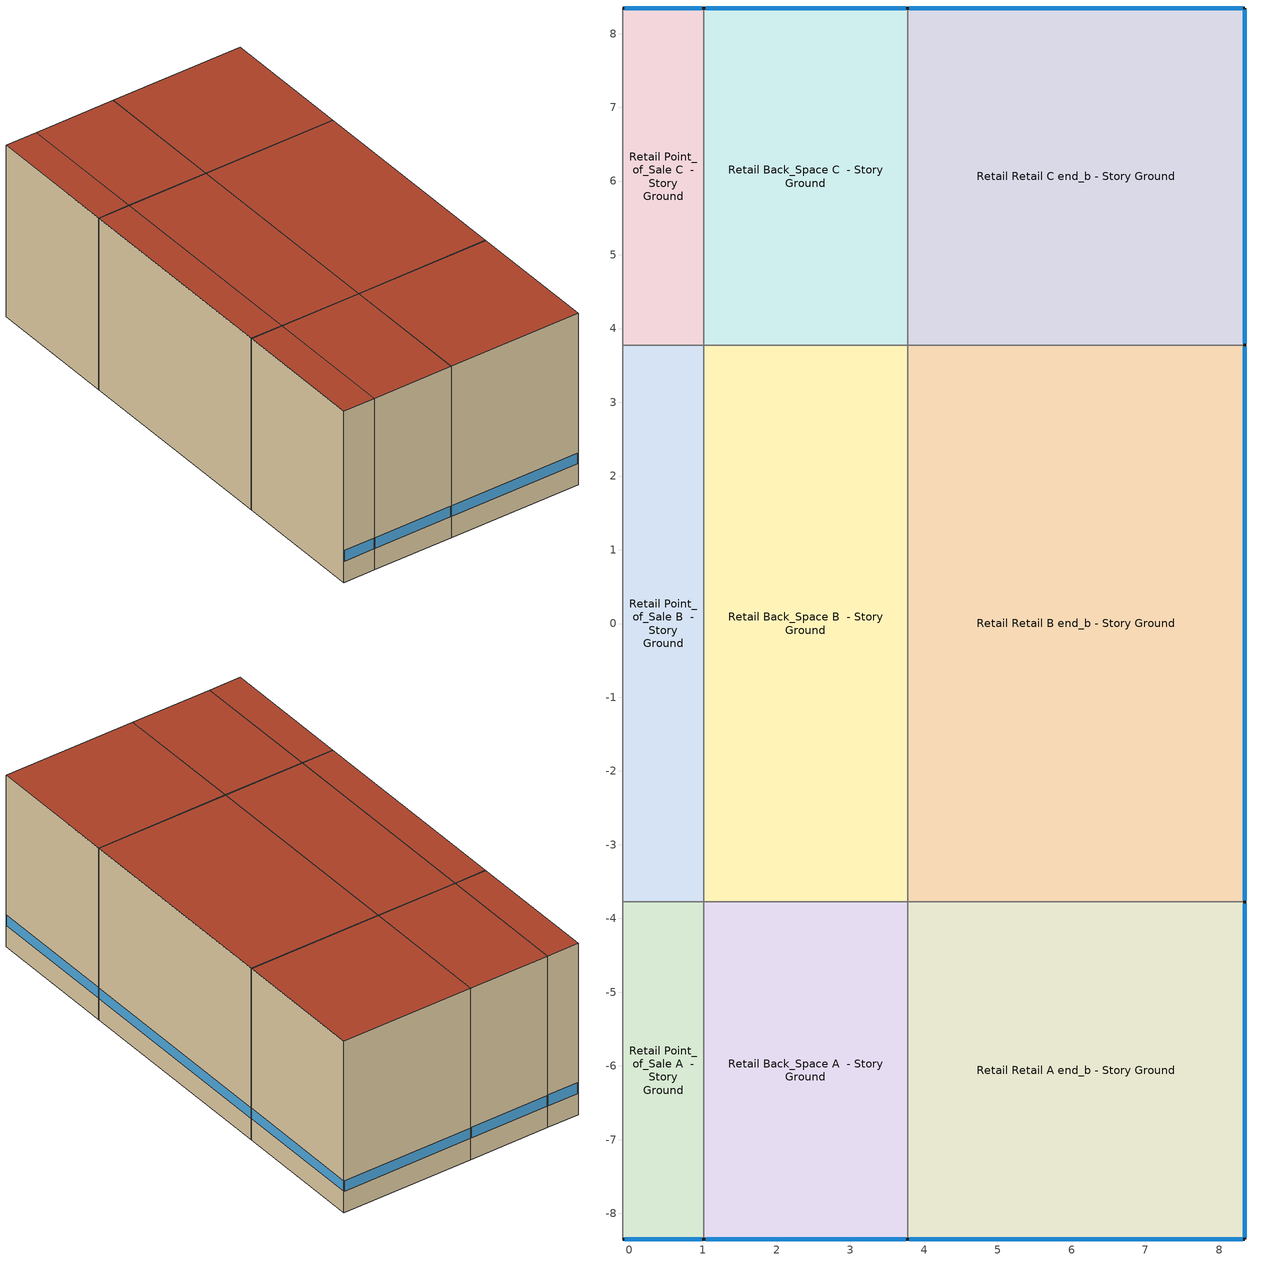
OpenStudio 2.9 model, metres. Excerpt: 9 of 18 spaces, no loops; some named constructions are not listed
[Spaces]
Retail Point_of_Sale A  - Story Ground
 floor ground (Foundation F 126 Perim 11 Area 501): -0.09,-8.35 -0.09,-3.78 1.01,-3.78 1.01,-8.35 z0
 wall outside: -0.09,-8.35 1.01,-8.35 z0:6.1
 wall to Retail Entry A  - Story Ground: -0.09,-3.78 -0.09,-8.35 z0:6.1
 wall to Retail Point_of_Sale B  - Story Ground: 1.01,-3.78 -0.09,-3.78 z0:6.1
 wall to Retail Back_Space A  - Story Ground: 1.01,-8.35 1.01,-3.78 z0:6.1
 window: -0.06,-8.35 0.99,-8.35 z0.76:1.15
 roof outside: 1.01,-8.35 1.01,-3.78 -0.09,-3.78 -0.09,-8.35 z6.1
Retail Point_of_Sale B  - Story Ground
 floor ground (Foundation F 126 Perim 00 Area 828): -0.09,-3.78 -0.09,3.78 1.01,3.78 1.01,-3.78 z0
 wall to Retail Entry B  - Story Ground: -0.09,3.78 -0.09,-3.78 z0:6.1
 wall to Retail Point_of_Sale C  - Story Ground: 1.01,3.78 -0.09,3.78 z0:6.1
 wall to Retail Back_Space B  - Story Ground: 1.01,-3.78 1.01,3.78 z0:6.1
 roof outside: 1.01,-3.78 1.01,3.78 -0.09,3.78 -0.09,-3.78 z6.1
Retail Point_of_Sale C  - Story Ground
 floor ground (Foundation F 126 Perim 11 Area 501): -0.09,3.78 -0.09,8.35 1.01,8.35 1.01,3.78 z0
 wall outside: 1.01,8.35 -0.09,8.35 z0:6.1
 wall to Retail Entry C  - Story Ground: -0.09,8.35 -0.09,3.78 z0:6.1
 wall to Retail Back_Space C  - Story Ground: 1.01,3.78 1.01,8.35 z0:6.1
 window: 0.99,8.35 -0.06,8.35 z0.76:1.15
 roof outside: 1.01,3.78 1.01,8.35 -0.09,8.35 -0.09,3.78 z6.1
Retail Back_Space A  - Story Ground
 floor ground (Foundation F 126 Perim 276 Area 1264): 1.01,-8.35 1.01,-3.78 3.78,-3.78 3.78,-8.35 z0
 wall outside: 1.01,-8.35 3.78,-8.35 z0:6.1
 wall to Retail Back_Space B  - Story Ground: 3.78,-3.78 1.01,-3.78 z0:6.1
 wall to Retail Retail A end_b - Story Ground: 3.78,-8.35 3.78,-3.78 z0:6.1
 window: 1.04,-8.35 3.75,-8.35 z0.76:1.13
 roof outside: 3.78,-8.35 3.78,-3.78 1.01,-3.78 1.01,-8.35 z6.1
Retail Back_Space B  - Story Ground
 floor ground (Foundation F 126 Perim 00 Area 2087): 1.01,-3.78 1.01,3.78 3.78,3.78 3.78,-3.78 z0
 wall to Retail Back_Space C  - Story Ground: 3.78,3.78 1.01,3.78 z0:6.1
 wall to Retail Retail B end_b - Story Ground: 3.78,-3.78 3.78,3.78 z0:6.1
 roof outside: 3.78,-3.78 3.78,3.78 1.01,3.78 1.01,-3.78 z6.1
Retail Back_Space C  - Story Ground
 floor ground (Foundation F 126 Perim 276 Area 1264): 1.01,3.78 1.01,8.35 3.78,8.35 3.78,3.78 z0
 wall outside: 3.78,8.35 1.01,8.35 z0:6.1
 wall to Retail Retail C end_b - Story Ground: 3.78,3.78 3.78,8.35 z0:6.1
 window: 3.75,8.35 1.04,8.35 z0.76:1.13
 roof outside: 3.78,3.78 3.78,8.35 1.01,8.35 1.01,3.78 z6.1
Retail Retail A end_b - Story Ground
 floor ground (Foundation F 126 Perim 914 Area 209): 3.78,-8.35 3.78,-3.78 8.35,-3.78 8.35,-8.35 z0
 wall outside: 3.78,-8.35 8.35,-8.35 8.35,-3.78 z0:6.1
 wall to Retail Retail B end_b - Story Ground: 8.35,-3.78 3.78,-3.78 z0:6.1
 window: 8.35,-8.32 8.35,-3.8 / 3.8,-8.35 8.32,-8.35 z0.76:1.13
 roof outside: 8.35,-8.35 8.35,-3.78 3.78,-3.78 3.78,-8.35 z6.1
Retail Retail B end_b - Story Ground
 floor ground (Foundation F 126 Perim 755 Area 3452): 3.78,-3.78 3.78,3.78 8.35,3.78 8.35,-3.78 z0
 wall outside: 8.35,-3.78 8.35,3.78 z0:6.1
 wall to Retail Retail C end_b - Story Ground: 8.35,3.78 3.78,3.78 z0:6.1
 window: 8.35,-3.75 8.35,3.75 z0.76:1.13
 roof outside: 8.35,-3.78 8.35,3.78 3.78,3.78 3.78,-3.78 z6.1
Retail Retail C end_b - Story Ground
 floor ground (Foundation F 126 Perim 914 Area 209): 3.78,3.78 3.78,8.35 8.35,8.35 8.35,3.78 z0
 wall outside: 8.35,3.78 8.35,8.35 3.78,8.35 z0:6.1
 window: 8.32,8.35 3.8,8.35 / 8.35,3.8 8.35,8.32 z0.76:1.13
 roof outside: 8.35,3.78 8.35,8.35 3.78,8.35 3.78,3.78 z6.1
[Schedule:Ruleset]
Name | Default Day Schedule | Summer Design Day Schedule | Winter Design Day Schedule
Clothing Schedule | Clothing Schedule Default Winter Clothes
Mercantile_Retail BLDG_LIGHT_EndUseData | Mercantile_Retail BLDG_LIGHT_EndUseData Default | Mercantile_Retail BLDG_LIGHT_EndUseData Summer Design Day | Mercantile_Retail BLDG_LIGHT_EndUseData Winter Design Day
Mercantile_Retail BLDG_EQUIP_EndUseData | Mercantile_Retail BLDG_EQUIP_EndUseData Default | Mercantile_Retail BLDG_EQUIP_EndUseData Summer Design Day | Mercantile_Retail BLDG_EQUIP_EndUseData Winter Design Day
Retail Infil Half On | Retail Infil Half On Default | Retail Infil Half On Summer Design Day | Retail Infil Half On Winter Design Day
Mercantile_Retail BLDG_LIGHT_EndUseData BPR Adjusted | Mercantile_Retail BLDG_LIGHT_EndUseData Default 1 | Mercantile_Retail BLDG_LIGHT_EndUseData Summer Design Day 1 | Mercantile_Retail BLDG_LIGHT_EndUseData Winter Design Day 1
Mercantile_Retail BLDG_EQUIP_EndUseData BPR Adjusted | Mercantile_Retail BLDG_EQUIP_EndUseData Default 1 | Mercantile_Retail BLDG_EQUIP_EndUseData Summer Design Day 1 | Mercantile_Retail BLDG_EQUIP_EndUseData Winter Design Day 1
[Schedule:Day]
Clothing Schedule Default Winter Clothes; Mercantile_Retail BLDG_LIGHT_EndUseData Summer Design Day; Mercantile_Retail BLDG_EQUIP_EndUseData Summer Design Day; Retail Infil Half On Winter Design Day; Mercantile_Retail BLDG_LIGHT_EndUseData Summer Design Day 1; Mercantile_Retail BLDG_EQUIP_EndUseData Summer Design Day 1: 24, 0, 1
Clothing Schedule Summer Clothes: 24, 0, 0.5
Air Velocity Schedule Default: 24, 0, 0.2
Work Efficiency Schedule Default; Mercantile_Retail BLDG_LIGHT_EndUseData Winter Design Day; Mercantile_Retail BLDG_EQUIP_EndUseData Winter Design Day; Mercantile_Retail BLDG_LIGHT_EndUseData Winter Design Day 1; Mercantile_Retail BLDG_EQUIP_EndUseData Winter Design Day 1: 24, 0, 0
Retail Bldg Occ Sat Day: Yes, 0, 10, 0.133333, 0, 20, 0.116667, 0, 30, 0.1, 0, 40, 0.0833333, 0, 50, 0.0666667, 1, 0, 0.05, 1, 10, 0.0333333, 1, 20, 0.0166667, 1, 30, 0, 6, 30, 0, 6, 40, 0.0166667, 6, 50, 0.0333333, 7, 0, 0.05, 7, 10, 0.0666667, 7, 20, 0.0833333, 7, 30, 0.1, 7, 40, 0.116667, 7, 50, 0.133333, 8, 0, 0.15, 8, 9, 0.166667, 8, 19, 0.183333, 8, 29, 0.2, 8, 30, 0.2, 8, 39, 0.25, 8, 49, 0.3, 8, 59, 0.35, 9, 9, 0.4, 9, 19, 0.45, 9, 29, 0.5, 9, 30, 0.5, 9, 39, 0.516667, 9, 49, 0.533333, 9, 59, 0.55, 10, 9, 0.566667, 10, 19, 0.583333, 10, 29, 0.6, 10, 30, 0.6, 10, 39, 0.613333, 10, 49, 0.626667, 10, 59, 0.64, 11, 9, 0.653333, 11, 19, 0.666667, 11, 29, 0.68, 11, 39, 0.693333, 11, 49, 0.706667, 11, 59, 0.72, 12, 9, 0.733333, 12, 19, 0.746667, 12, 29, 0.76, 12, 39, 0.773333, 12, 49, 0.786667, 12, 59, 0.8, 13, 0, 0.8, 19, 30, 0.8, 19, 40, 0.766667, 19, 50, 0.733333, 20, 0, 0.7, 20, 10, 0.666667, 20, 20, 0.633333, 20, 30, 0.6, 20, 40, 0.533333, 20, 50, 0.466667, 21, 0, 0.4, 21, 10, 0.333333, 21, 20, 0.266667, 21, 30, 0.2, 23, 30, 0.2, 23, 40, 0.183333, 23, 50, 0.166667, 24, 0, 0.15
Retail Bldg Occ Sun Day: Yes, 7, 30, 0, 7, 40, 0.0166667, 7, 50, 0.0333333, 8, 0, 0.05, 8, 9, 0.0666667, 8, 19, 0.0833333, 8, 29, 0.1, 8, 30, 0.1, 8, 39, 0.116667, 8, 49, 0.133333, 8, 59, 0.15, 9, 9, 0.166667, 9, 19, 0.183333, 9, 29, 0.2, 9, 30, 0.2, 10, 0, 0.2, 10, 9, 0.208333, 10, 19, 0.216667, 10, 29, 0.225, 10, 39, 0.233333, 10, 49, 0.241667, 10, 59, 0.25, 11, 9, 0.258333, 11, 19, 0.266667, 11, 29, 0.275, 11, 39, 0.283333, 11, 49, 0.291667, 11, 59, 0.3, 12, 9, 0.308333, 12, 19, 0.316667, 12, 29, 0.325, 12, 39, 0.333333, 12, 49, 0.341667, 12, 59, 0.35, 13, 9, 0.358333, 13, 19, 0.366667, 13, 29, 0.375, 13, 39, 0.383333, 13, 49, 0.391667, 13, 59, 0.4, 14, 0, 0.4, 19, 30, 0.4, 19, 40, 0.366667, 19, 50, 0.333333, 20, 0, 0.3, 20, 10, 0.266667, 20, 20, 0.233333, 20, 30, 0.2, 20, 40, 0.183333, 20, 50, 0.166667, 21, 0, 0.15, 21, 10, 0.133333, 21, 20, 0.116667, 21, 30, 0.1, 21, 40, 0.0833333, 21, 50, 0.0666667, 22, 0, 0.05, 22, 10, 0.0333333, 22, 20, 0.0166667, 22, 30, 0, 24, 0, 0
Mercantile_Retail BLDG_LIGHT_EndUseData Default: Yes, 0, 10, 0.0990279, 0, 20, 0.0908426, 0, 30, 0.0826573, 0, 40, 0.0811729, 0, 49, 0.0796886, 0, 59, 0.0782042, 1, 9, 0.0767199, 1, 19, 0.0752356, 1, 30, 0.0737512, 1, 40, 0.0724585, 1, 50, 0.0711657, 2, 0, 0.069873, 2, 9, 0.0685802, 2, 19, 0.0672875, 2, 29, 0.0659947, 2, 30, 0.0659947, 2, 39, 0.0656892, 2, 49, 0.0653837, 2, 59, 0.0650782, 3, 9, 0.0647726, 3, 19, 0.0644671, 3, 29, 0.0641616, 3, 30, 0.0641616, 3, 39, 0.0653482, 3, 49, 0.0665348, 3, 59, 0.0677214, 4, 9, 0.068908, 4, 19, 0.0700947, 4, 30, 0.0712813, 4, 40, 0.0754337, 4, 50, 0.0795862, 5, 0, 0.0837386, 5, 10, 0.087891, 5, 20, 0.0920435, 5, 30, 0.0961959, 5, 40, 0.106886, 5, 50, 0.117577, 6, 0, 0.128267, 6, 10, 0.138957, 6, 20, 0.149648, 6, 30, 0.160338, 6, 40, 0.198035, 6, 50, 0.235731, 7, 0, 0.273428, 7, 10, 0.311124, 7, 20, 0.34882, 7, 30, 0.386517, 7, 40, 0.450641, 7, 50, 0.514765, 8, 0, 0.578889, 8, 9, 0.643013, 8, 19, 0.707137, 8, 29, 0.771261, 8, 30, 0.771261, 8, 39, 0.799719, 8, 49, 0.828176, 8, 59, 0.856634, 9, 9, 0.885092, 9, 19, 0.913549, 9, 29, 0.942007, 9, 30, 0.942007, 9, 39, 0.94667, 9, 49, 0.951334, 9, 59, 0.955997, 10, 9, 0.96066, 10, 19, 0.965324, 10, 29, 0.969987, 10, 30, 0.969987, 10, 39, 0.970107, 10, 49, 0.970227, 10, 59, 0.970348, 11, 9, 0.970468, 11, 19, 0.970588, 11, 29, 0.970708, 11, 30, 0.970708, 11, 39, 0.970732, 11, 49, 0.970757, 11, 59, 0.970781, 12, 9, 0.970805, 12, 19, 0.97083, 12, 29, 0.970854, 12, 30, 0.970854, 12, 39, 0.970894, 12, 49, 0.970933, 12, 59, 0.970973, 13, 9, 0.971013, 13, 19, 0.971053, 13, 29, 0.971093, 13, 30, 0.971093, 13, 39, 0.971133, 13, 49, 0.971174, 13, 59, 0.971215, 14, 9, 0.971255, 14, 19, 0.971296, 14, 29, 0.971337, 14, 30, 0.971337, 14, 39, 0.971337, 14, 49, 0.971338, 14, 59, 0.971338, 15, 9, 0.971339, 15, 19, 0.97134, 15, 29, 0.97134, 15, 30, 0.97134, 15, 39, 0.971345, 15, 49, 0.97135, 15, 59, 0.971355, 16, 9, 0.97136, 16, 19, 0.971364, 16, 30, 0.971369, 16, 40, 0.971344, 16, 50, 0.971319, 17, 0, 0.971293, 17, 10, 0.971268, 17, 20, 0.971243, 17, 30, 0.971217, 17, 40, 0.971161, 17, 50, 0.971105, 18, 0, 0.971049, 18, 10, 0.970993, 18, 20, 0.970936, 18, 30, 0.97088, 18, 40, 0.970781, 18, 50, 0.970682, 19, 0, 0.970582, 19, 10, 0.970483, 19, 20, 0.970384, 19, 30, 0.970285, 19, 40, 0.969748, 19, 50, 0.969211, 20, 0, 0.968674, 20, 10, 0.968137, 20, 20, 0.9676, 20, 30, 0.967063, 20, 40, 0.946091, 20, 50, 0.92512, 21, 0, 0.904148, 21, 10, 0.883177, 21, 20, 0.862205, 21, 30, 0.841234, 21, 40, 0.769699, 21, 50, 0.698164, 22, 0, 0.626629, 22, 10, 0.555095, 22, 20, 0.48356, 22, 30, 0.412025, 22, 40, 0.365316, 22, 50, 0.318606, 23, 0, 0.271897, 23, 10, 0.225188, 23, 20, 0.178478, 23, 30, 0.131769, 23, 40, 0.123584, 23, 50, 0.115399, 24, 0, 0.107213
Mercantile_Retail BLDG_LIGHT_EndUseData Sun Day: Yes, 0, 10, 0.500541, 0, 20, 0.47187, 0, 30, 0.4432, 0, 40, 0.410566, 0, 50, 0.377932, 1, 0, 0.345298, 1, 10, 0.312664, 1, 20, 0.28003, 1, 30, 0.0970279, 1, 40, 0.0972776, 1, 50, 0.0975274, 2, 0, 0.0977771, 2, 9, 0.0980269, 2, 10, 0.186913, 2, 19, 0.0982766, 2, 20, 0.171792, 2, 29, 0.0985264, 2, 30, 0.0985264, 2, 39, 0.0990782, 2, 40, 0.150409, 2, 49, 0.09963, 2, 50, 0.144148, 2, 59, 0.100182, 3, 0, 0.137886, 3, 9, 0.100734, 3, 10, 0.131624, 3, 19, 0.101285, 3, 20, 0.125362, 3, 29, 0.101837, 3, 30, 0.101837, 3, 39, 0.103176, 3, 40, 0.117332, 3, 49, 0.104514, 3, 50, 0.115564, 3, 59, 0.105853, 4, 0, 0.113796, 4, 9, 0.107192, 4, 10, 0.112028, 4, 19, 0.10853, 4, 20, 0.11026, 4, 30, 0.109869, 4, 40, 0.112637, 4, 50, 0.115405, 5, 0, 0.118173, 5, 10, 0.120941, 5, 20, 0.12371, 5, 30, 0.126478, 5, 40, 0.141973, 5, 50, 0.157468, 6, 0, 0.172963, 6, 10, 0.188458, 6, 20, 0.203953, 6, 30, 0.219448, 6, 40, 0.268003, 6, 50, 0.316557, 7, 0, 0.365112, 7, 10, 0.413666, 7, 20, 0.462221, 7, 30, 0.510775, 7, 40, 0.564715, 7, 50, 0.618654, 8, 0, 0.672593, 8, 9, 0.726533, 8, 19, 0.780472, 8, 29, 0.834411, 8, 30, 0.834411, 8, 39, 0.856378, 8, 49, 0.878346, 8, 59, 0.900313, 9, 9, 0.922281, 9, 19, 0.944248, 9, 29, 0.966215, 9, 30, 0.966215, 9, 39, 0.966776, 9, 49, 0.967337, 9, 59, 0.967898, 10, 9, 0.968458, 10, 19, 0.969019, 10, 29, 0.96958, 10, 30, 0.96958, 10, 39, 0.969597, 10, 49, 0.969614, 10, 59, 0.969631, 11, 9, 0.969649, 11, 19, 0.969666, 11, 29, 0.969683, 11, 39, 0.9697, 11, 49, 0.969718, 11, 59, 0.969735, 12, 9, 0.969752, 12, 19, 0.969769, 12, 29, 0.969787, 12, 39, 0.969804, 12, 49, 0.969821, 12, 59, 0.969838, 13, 9, 0.969855, 13, 19, 0.969873, 13, 29, 0.96989, 13, 30, 0.96989, 13, 39, 0.969946, 13, 49, 0.970001, 13, 59, 0.970057, 14, 9, 0.970113, 14, 19, 0.970169, 14, 29, 0.970225, 14, 30, 0.970225, 14, 39, 0.970234, 14, 49, 0.970243, 14, 59, 0.970252, 15, 9, 0.970261, 15, 19, 0.97027, 15, 29, 0.970279, 15, 30, 0.970279, 15, 39, 0.970247, 15, 49, 0.970216, 15, 59, 0.970185, 16, 9, 0.970153, 16, 19, 0.970122, 16, 30, 0.970091, 16, 40, 0.970073, 16, 50, 0.970056, 17, 0, 0.970038, 17, 10, 0.970021, 17, 20, 0.970004, 17, 30, 0.969986, 17, 40, 0.969969, 17, 50, 0.969951, 18, 0, 0.969934, 18, 10, 0.969916, 18, 20, 0.969899, 18, 30, 0.969881, 18, 40, 0.969864, 18, 50, 0.969847, 19, 0, 0.969829, 19, 10, 0.969812, 19, 20, 0.969794, 19, 30, 0.969777, 19, 40, 0.969452, 19, 50, 0.969127, 20, 0, 0.968801, 20, 10, 0.968476, 20, 20, 0.968151, 20, 30, 0.967826, 20, 40, 0.962741, 20, 50, 0.957655, 21, 0, 0.95257, 21, 10, 0.947484, 21, 20, 0.942399, 21, 30, 0.937313, 21, 40, 0.914644, 21, 50, 0.891975, 22, 0, 0.869306, 22, 10, 0.846637, 22, 20, 0.823968, 22, 30, 0.8013, 22, 40, 0.770287, 22, 50, 0.739274, 23, 0, 0.708261, 23, 10, 0.677248, 23, 20, 0.646235, 23, 30, 0.615222, 23, 40, 0.586552, 23, 50, 0.557881, 24, 0, 0.529211
Mercantile_Retail BLDG_EQUIP_EndUseData Default: Yes, 0, 5, 0.62318, 0, 15, 0.61362, 0, 25, 0.60406, 0, 35, 0.5945, 0, 45, 0.58494, 0, 55, 0.57605, 1, 5, 0.56716, 1, 15, 0.55827, 1, 25, 0.54938, 1, 35, 0.54049, 1, 45, 0.5316, 1, 55, 0.5226, 2, 5, 0.5136, 2, 15, 0.5046, 2, 25, 0.4956, 2, 35, 0.4866, 2, 45, 0.4314, 2, 54, 0.42935, 2, 55, 0.472683, 3, 4, 0.4273, 3, 5, 0.467767, 3, 14, 0.42525, 3, 15, 0.46285, 3, 24, 0.4232, 3, 25, 0.457933, 3, 34, 0.42115, 3, 35, 0.453017, 3, 44, 0.4191, 3, 45, 0.4191, 3, 54, 0.418767, 4, 4, 0.418433, 4, 15, 0.4181, 4, 25, 0.417767, 4, 35, 0.417433, 4, 45, 0.4171, 4, 55, 0.41745, 5, 5, 0.4178, 5, 15, 0.41815, 5, 25, 0.4185, 5, 35, 0.41885, 5, 45, 0.4192, 5, 55, 0.419783, 6, 5, 0.420367, 6, 15, 0.42095, 6, 25, 0.421533, 6, 35, 0.422117, 6, 45, 0.4227, 6, 55, 0.424283, 7, 5, 0.425867, 7, 15, 0.42745, 7, 25, 0.429033, 7, 35, 0.430617, 7, 45, 0.4322, 7, 55, 0.435533, 8, 5, 0.438867, 8, 15, 0.4422, 8, 24, 0.445533, 8, 34, 0.448867, 8, 44, 0.4522, 8, 45, 0.4522, 8, 54, 0.459633, 9, 4, 0.467067, 9, 14, 0.4745, 9, 24, 0.481933, 9, 34, 0.489367, 9, 44, 0.4968, 9, 45, 0.4968, 9, 54, 0.507, 10, 4, 0.5172, 10, 14, 0.5274, 10, 24, 0.5376, 10, 34, 0.5478, 10, 44, 0.558, 10, 45, 0.558, 10, 54, 0.564067, 11, 4, 0.570133, 11, 14, 0.5762, 11, 24, 0.582267, 11, 34, 0.588333, 11, 44, 0.5944, 11, 54, 0.600467, 12, 4, 0.606533, 12, 14, 0.6126, 12, 24, 0.618667, 12, 34, 0.624733, 12, 44, 0.6308, 12, 45, 0.6308, 12, 54, 0.64225, 13, 4, 0.6537, 13, 14, 0.66515, 13, 24, 0.6766, 13, 34, 0.68805, 13, 44, 0.6995, 13, 45, 0.6995, 13, 54, 0.707917, 14, 4, 0.716333, 14, 14, 0.72475, 14, 24, 0.733167, 14, 34, 0.741583, 14, 44, 0.75, 14, 45, 0.75, 14, 54, 0.754033, 15, 4, 0.758067, 15, 14, 0.7621, 15, 24, 0.766133, 15, 34, 0.770167, 15, 44, 0.7742, 15, 45, 0.7742, 15, 54, 0.775583, 16, 4, 0.776967, 16, 15, 0.77835, 16, 25, 0.779733, 16, 35, 0.781117, 16, 45, 0.7825, 16, 55, 0.783317, 17, 5, 0.784133, 17, 15, 0.78495, 17, 25, 0.785767, 17, 35, 0.786583, 17, 45, 0.7874, 17, 55, 0.787892, 18, 5, 0.788383, 18, 15, 0.788875, 18, 25, 0.789367, 18, 35, 0.789858, 18, 45, 0.79035, 18, 55, 0.790842, 19, 5, 0.791333, 19, 15, 0.791825, 19, 25, 0.792317, 19, 35, 0.792808, 19, 45, 0.7933, 19, 55, 0.790483, 20, 5, 0.787667, 20, 15, 0.78485, 20, 25, 0.782033, 20, 35, 0.779217, 20, 45, 0.7764, 20, 55, 0.77145, 21, 5, 0.7665, 21, 15, 0.76155, 21, 25, 0.7566, 21, 35, 0.75165, 21, 45, 0.7467, 21, 55, 0.73905, 22, 5, 0.7314, 22, 15, 0.72375, 22, 25, 0.7161, 22, 35, 0.70845, 22, 45, 0.7008, 22, 55, 0.69105, 23, 5, 0.6813, 23, 15, 0.67155, 23, 25, 0.6618, 23, 35, 0.65205, 23, 45, 0.6423, 23, 55, 0.63274, 24, 0, 0.62318
Mercantile_Retail BLDG_EQUIP_EndUseData Wknd Day; autogen Schedule Rule 7 1_day_sch: Yes, 0, 10, 0.145306, 0, 20, 0.126536, 0, 30, 0.107766, 0, 40, 0.104925, 0, 49, 0.102084, 0, 59, 0.0992427, 1, 9, 0.0964017, 1, 19, 0.0935606, 1, 30, 0.0907196, 1, 40, 0.0855192, 1, 50, 0.0803187, 2, 0, 0.0751182, 2, 9, 0.0699177, 2, 19, 0.0647172, 2, 29, 0.0595167, 2, 30, 0.0595167, 2, 39, 0.0542681, 2, 49, 0.0490194, 2, 59, 0.0437708, 3, 9, 0.0385221, 3, 19, 0.0332735, 3, 29, 0.0280249, 3, 30, 0.0280249, 3, 39, 0.0243653, 3, 49, 0.0207057, 3, 59, 0.017046, 4, 9, 0.0133864, 4, 19, 0.00972684, 4, 30, 0.00606724, 4, 40, 0.00505603, 4, 50, 0.00404482, 5, 0, 0.00303362, 5, 10, 0.00202241, 5, 20, 0.00101121, 5, 30, 0, 5, 40, 0.00351515, 5, 50, 0.00703029, 6, 0, 0.0105454, 6, 10, 0.0140606, 6, 20, 0.0175757, 6, 30, 0.0210909, 6, 40, 0.0262914, 6, 50, 0.0314919, 7, 0, 0.0366923, 7, 10, 0.0418928, 7, 20, 0.0470933, 7, 30, 0.0522938, 7, 40, 0.05865, 7, 50, 0.0650061, 8, 0, 0.0713623, 8, 9, 0.0777184, 8, 19, 0.0840746, 8, 29, 0.0904307, 8, 30, 0.0904307, 8, 39, 0.0987611, 8, 49, 0.107092, 8, 59, 0.115422, 9, 9, 0.123752, 9, 19, 0.132083, 9, 29, 0.140413, 9, 30, 0.140413, 9, 39, 0.145325, 9, 49, 0.150236, 9, 59, 0.155148, 10, 9, 0.160059, 10, 19, 0.164971, 10, 29, 0.169883, 10, 30, 0.169883, 10, 39, 0.175083, 10, 49, 0.180284, 10, 59, 0.185484, 11, 9, 0.190685, 11, 19, 0.195885, 11, 29, 0.201086, 11, 30, 0.201086, 11, 39, 0.210812, 11, 49, 0.220539, 11, 59, 0.230266, 12, 9, 0.239993, 12, 19, 0.24972, 12, 29, 0.259447, 12, 30, 0.259447, 12, 39, 0.272592, 12, 49, 0.285738, 12, 59, 0.298884, 13, 9, 0.312029, 13, 19, 0.325175, 13, 29, 0.338321, 13, 30, 0.338321, 13, 39, 0.354644, 13, 49, 0.370968, 13, 59, 0.387292, 14, 9, 0.403616, 14, 19, 0.419939, 14, 29, 0.436263, 14, 30, 0.436263, 14, 39, 0.456054, 14, 49, 0.475845, 14, 59, 0.495635, 15, 9, 0.515426, 15, 19, 0.535217, 15, 29, 0.555008, 15, 30, 0.555008, 15, 39, 0.570031, 15, 49, 0.585055, 15, 59, 0.600079, 16, 9, 0.615102, 16, 19, 0.630126, 16, 30, 0.64515, 16, 40, 0.653961, 16, 50, 0.662773, 17, 0, 0.671585, 17, 10, 0.680397, 17, 20, 0.689209, 17, 30, 0.698021, 17, 40, 0.699851, 17, 50, 0.701681, 18, 0, 0.703511, 18, 10, 0.70534, 18, 20, 0.70717, 18, 30, 0.709, 18, 40, 0.70457, 18, 50, 0.70014, 19, 0, 0.69571, 19, 10, 0.69128, 19, 20, 0.68685, 19, 30, 0.68242, 19, 40, 0.671441, 19, 50, 0.660462, 20, 0, 0.649483, 20, 10, 0.638504, 20, 20, 0.627526, 20, 30, 0.616547, 20, 40, 0.599501, 20, 50, 0.582455, 21, 0, 0.565409, 21, 10, 0.548363, 21, 20, 0.531317, 21, 30, 0.514271, 21, 40, 0.49188, 21, 50, 0.469489, 22, 0, 0.447098, 22, 10, 0.424707, 22, 20, 0.402316, 22, 30, 0.379925, 22, 40, 0.353335, 22, 50, 0.326745, 23, 0, 0.300155, 23, 10, 0.273565, 23, 20, 0.246975, 23, 30, 0.220385, 23, 40, 0.201615, 23, 50, 0.182845, 24, 0, 0.164075
Retail Infil Half On Default; Retail Infil Half On Summer Design Day: 6, 0, 1, 21, 0, 0.5, 24, 0, 1
Retail Infil Half On Sat Day: 6, 0, 1, 22, 0, 0.5, 24, 0, 1
Retail Infil Half On Sun Day: 8, 0, 1, 17, 0, 0.5, 24, 0, 1
Retail HtgSetp Sat Day: Yes, 1, 0, 20, 6, 0, 20, 24, 0, 20
Retail HtgSetp Sun Day: Yes, 7, 0, 20, 22, 0, 20, 24, 0, 20
Retail ClgSetp Sat Day: Yes, 1, 0, 22.2222, 6, 0, 25.5556, 24, 0, 22.2222
Retail ClgSetp Sun Day: Yes, 7, 0, 25.5556, 22, 0, 22.2222, 24, 0, 25.5556
Building Hours of Operation NonResidential Saturday; Building Hours of Operation NonResidential Sunday: 9, 0, 0, 21, 0, 1, 24, 0, 0
autogen Mercantile_Retail BLDG_LIGHT_EndUseData 1_day_sch: Yes, 0, 10, 0.22414, 0, 20, 0.217128, 0, 30, 0.210117, 0, 40, 0.208845, 0, 49, 0.207574, 0, 59, 0.206303, 1, 9, 0.205031, 1, 19, 0.20376, 1, 30, 0.202488, 1, 40, 0.201381, 1, 50, 0.200273, 2, 0, 0.199166, 2, 9, 0.198059, 2, 19, 0.196951, 2, 29, 0.195844, 2, 30, 0.195844, 2, 39, 0.195582, 2, 49, 0.195321, 2, 59, 0.195059, 3, 9, 0.194797, 3, 19, 0.194536, 3, 29, 0.194274, 3, 30, 0.194274, 3, 39, 0.19529, 3, 49, 0.196307, 3, 59, 0.197323, 4, 9, 0.19834, 4, 19, 0.199356, 4, 30, 0.200372, 4, 40, 0.203929, 4, 50, 0.207486, 5, 0, 0.211043, 5, 10, 0.2146, 5, 20, 0.218157, 5, 30, 0.221714, 5, 40, 0.230871, 5, 50, 0.240028, 6, 0, 0.249185, 6, 10, 0.258342, 6, 20, 0.2675, 6, 30, 0.276657, 6, 40, 0.308947, 6, 50, 0.341237, 7, 0, 0.373527, 7, 10, 0.405817, 7, 20, 0.438107, 7, 30, 0.470397, 7, 40, 0.525324, 7, 50, 0.580251, 8, 0, 0.635179, 8, 9, 0.690106, 8, 19, 0.745033, 8, 29, 0.799961, 8, 30, 0.799961, 8, 39, 0.824337, 8, 49, 0.848713, 8, 59, 0.873089, 9, 9, 0.897466, 9, 19, 0.921842, 9, 29, 0.946218, 9, 30, 0.946218, 9, 39, 0.950213, 9, 49, 0.954207, 9, 59, 0.958202, 10, 9, 0.962196, 10, 19, 0.966191, 10, 29, 0.970185, 10, 30, 0.970185, 10, 39, 0.970288, 10, 49, 0.970391, 10, 59, 0.970494, 11, 9, 0.970597, 11, 19, 0.9707, 11, 29, 0.970803, 11, 30, 0.970803, 11, 39, 0.970824, 11, 49, 0.970844, 11, 59, 0.970865, 12, 9, 0.970886, 12, 19, 0.970907, 12, 29, 0.970928, 12, 30, 0.970928, 12, 39, 0.970962, 12, 49, 0.970996, 12, 59, 0.97103, 13, 9, 0.971064, 13, 19, 0.971098, 13, 29, 0.971132, 13, 30, 0.971132, 13, 39, 0.971167, 13, 49, 0.971202, 13, 59, 0.971237, 14, 9, 0.971272, 14, 19, 0.971306, 14, 29, 0.971341, 14, 30, 0.971341, 14, 39, 0.971342, 14, 49, 0.971342, 14, 59, 0.971343, 15, 9, 0.971343, 15, 19, 0.971344, 15, 29, 0.971344, 15, 30, 0.971344, 15, 39, 0.971348, 15, 49, 0.971353, 15, 59, 0.971357, 16, 9, 0.971361, 16, 19, 0.971365, 16, 30, 0.971369, 16, 40, 0.971348, 16, 50, 0.971326, 17, 0, 0.971304, 17, 10, 0.971283, 17, 20, 0.971261, 17, 30, 0.971239, 17, 40, 0.971191, 17, 50, 0.971143, 18, 0, 0.971095, 18, 10, 0.971047, 18, 20, 0.970998, 18, 30, 0.97095, 18, 40, 0.970865, 18, 50, 0.97078, 19, 0, 0.970695, 19, 10, 0.97061, 19, 20, 0.970525, 19, 30, 0.97044, 19, 40, 0.96998, 19, 50, 0.96952, 20, 0, 0.96906, 20, 10, 0.9686, 20, 20, 0.96814, 20, 30, 0.96768, 20, 40, 0.949716, 20, 50, 0.931753, 21, 0, 0.913789, 21, 10, 0.895825, 21, 20, 0.877862, 21, 30, 0.859898, 21, 40, 0.798623, 21, 50, 0.737347, 22, 0, 0.676072, 22, 10, 0.614797, 22, 20, 0.553522, 22, 30, 0.492247, 22, 40, 0.452236, 22, 50, 0.412226, 23, 0, 0.372216, 23, 10, 0.332206, 23, 20, 0.292195, 23, 30, 0.252185, 23, 40, 0.245174, 23, 50, 0.238162, 24, 0, 0.231151
autogen Retail Activity 0_day_sch; autogen Retail Activity 1_day_sch: Yes, 24, 0, 120
autogen Retail FRONT ENTRY COOLING 0_day_sch; autogen Retail FRONT ENTRY COOLING 1_day_sch: Yes, 24, 0, 90
Mercantile_Retail BLDG_LIGHT_EndUseData Default 1: No, 0, 10, 0.22414, 0, 20, 0.217128, 0, 30, 0.210117, 0, 40, 0.208845, 0, 49, 0.207574, 0, 59, 0.206303, 1, 9, 0.205031, 1, 19, 0.20376, 1, 30, 0.202488, 1, 40, 0.201381, 1, 50, 0.200273, 2, 0, 0.199166, 2, 9, 0.198059, 2, 19, 0.196951, 2, 29, 0.195844, 2, 30, 0.195844, 2, 39, 0.195582, 2, 49, 0.195321, 2, 59, 0.195059, 3, 9, 0.194797, 3, 19, 0.194536, 3, 29, 0.194274, 3, 30, 0.194274, 3, 39, 0.19529, 3, 49, 0.196307, 3, 59, 0.197323, 4, 9, 0.19834, 4, 19, 0.199356, 4, 30, 0.200372, 4, 40, 0.203929, 4, 50, 0.207486, 5, 0, 0.211043, 5, 10, 0.2146, 5, 20, 0.218157, 5, 30, 0.221714, 5, 40, 0.230871, 5, 50, 0.240028, 6, 0, 0.249185, 6, 10, 0.258342, 6, 20, 0.2675, 6, 30, 0.276657, 6, 40, 0.308947, 6, 50, 0.341237, 7, 0, 0.373527, 7, 10, 0.405817, 7, 20, 0.438107, 7, 30, 0.470397, 7, 40, 0.525324, 7, 50, 0.580251, 8, 0, 0.635179, 8, 9, 0.690106, 8, 19, 0.745033, 8, 29, 0.799961, 8, 30, 0.799961, 8, 39, 0.824337, 8, 49, 0.848713, 8, 59, 0.873089, 9, 9, 0.897466, 9, 19, 0.921842, 9, 29, 0.946218, 9, 30, 0.946218, 9, 39, 0.950213, 9, 49, 0.954207, 9, 59, 0.958202, 10, 9, 0.962196, 10, 19, 0.966191, 10, 29, 0.970185, 10, 30, 0.970185, 10, 39, 0.970288, 10, 49, 0.970391, 10, 59, 0.970494, 11, 9, 0.970597, 11, 19, 0.9707, 11, 29, 0.970803, 11, 30, 0.970803, 11, 39, 0.970824, 11, 49, 0.970844, 11, 59, 0.970865, 12, 9, 0.970886, 12, 19, 0.970907, 12, 29, 0.970928, 12, 30, 0.970928, 12, 39, 0.970962, 12, 49, 0.970996, 12, 59, 0.97103, 13, 9, 0.971064, 13, 19, 0.971098, 13, 29, 0.971132, 13, 30, 0.971132, 13, 39, 0.971167, 13, 49, 0.971202, 13, 59, 0.971237, 14, 9, 0.971272, 14, 19, 0.971306, 14, 29, 0.971341, 14, 30, 0.971341, 14, 39, 0.971342, 14, 49, 0.971342, 14, 59, 0.971343, 15, 9, 0.971343, 15, 19, 0.971344, 15, 29, 0.971344, 15, 30, 0.971344, 15, 39, 0.971348, 15, 49, 0.971353, 15, 59, 0.971357, 16, 9, 0.971361, 16, 19, 0.971365, 16, 30, 0.971369, 16, 40, 0.971348, 16, 50, 0.971326, 17, 0, 0.971304, 17, 10, 0.971283, 17, 20, 0.971261, 17, 30, 0.971239, 17, 40, 0.971191, 17, 50, 0.971143, 18, 0, 0.971095, 18, 10, 0.971047, 18, 20, 0.970998, 18, 30, 0.97095, 18, 40, 0.970865, 18, 50, 0.97078, 19, 0, 0.970695, 19, 10, 0.97061, 19, 20, 0.970525, 19, 30, 0.97044, 19, 40, 0.96998, 19, 50, 0.96952, 20, 0, 0.96906, 20, 10, 0.9686, 20, 20, 0.96814, 20, 30, 0.96768, 20, 40, 0.949716, 20, 50, 0.931753, 21, 0, 0.913789, 21, 10, 0.895825, 21, 20, 0.877862, 21, 30, 0.859898, 21, 40, 0.798623, 21, 50, 0.737347, 22, 0, 0.676072, 22, 10, 0.614797, 22, 20, 0.553522, 22, 30, 0.492247, 22, 40, 0.452236, 22, 50, 0.412226, 23, 0, 0.372216, 23, 10, 0.332206, 23, 20, 0.292195, 23, 30, 0.252185, 23, 40, 0.245174, 23, 50, 0.238162, 24, 0, 0.231151
Mercantile_Retail BLDG_EQUIP_EndUseData Default 1: No, 0, 5, 0.434565, 0, 15, 0.414405, 0, 25, 0.394246, 0, 35, 0.374087, 0, 45, 0.353927, 0, 55, 0.335181, 1, 5, 0.316434, 1, 15, 0.297688, 1, 25, 0.278941, 1, 35, 0.260195, 1, 45, 0.241448, 1, 55, 0.22247, 2, 5, 0.203491, 2, 15, 0.184513, 2, 25, 0.165534, 2, 35, 0.146556, 2, 45, 0.0301547, 2, 54, 0.0258318, 2, 55, 0.11721, 3, 4, 0.0215089, 3, 5, 0.106842, 3, 14, 0.0171861, 3, 15, 0.0964739, 3, 24, 0.0128632, 3, 25, 0.086106, 3, 34, 0.00854031, 3, 35, 0.0757381, 3, 44, 0.00421744, 3, 45, 0.00421744, 3, 54, 0.00351453, 4, 4, 0.00281163, 4, 15, 0.00210872, 4, 25, 0.00140581, 4, 35, 0.000702906, 4, 45, 0, 4, 55, 0.000738052, 5, 5, 0.0014761, 5, 15, 0.00221415, 5, 25, 0.00295221, 5, 35, 0.00369026, 5, 45, 0.00442831, 5, 55, 0.0056584, 6, 5, 0.00688848, 6, 15, 0.00811857, 6, 25, 0.00934865, 6, 35, 0.0105787, 6, 45, 0.0118088, 6, 55, 0.0151476, 7, 5, 0.0184864, 7, 15, 0.0218252, 7, 25, 0.025164, 7, 35, 0.0285028, 7, 45, 0.0318417, 7, 55, 0.0388707, 8, 5, 0.0458998, 8, 15, 0.0529288, 8, 24, 0.0599579, 8, 34, 0.066987, 8, 44, 0.074016, 8, 45, 0.074016, 8, 54, 0.0896908, 9, 4, 0.105366, 9, 14, 0.12104, 9, 24, 0.136715, 9, 34, 0.15239, 9, 44, 0.168065, 9, 45, 0.168065, 9, 54, 0.189574, 10, 4, 0.211083, 10, 14, 0.232592, 10, 24, 0.254101, 10, 34, 0.27561, 10, 44, 0.297118, 10, 45, 0.297118, 10, 54, 0.309911, 11, 4, 0.322704, 11, 14, 0.335497, 11, 24, 0.34829, 11, 34, 0.361083, 11, 44, 0.373876, 11, 54, 0.386669, 12, 4, 0.399462, 12, 14, 0.412255, 12, 24, 0.425047, 12, 34, 0.43784, 12, 44, 0.450633, 12, 45, 0.450633, 12, 54, 0.474778, 13, 4, 0.498923, 13, 14, 0.523068, 13, 24, 0.547213, 13, 34, 0.571357, 13, 44, 0.595502, 13, 45, 0.595502, 13, 54, 0.613251, 14, 4, 0.630999, 14, 14, 0.648747, 14, 24, 0.666496, 14, 34, 0.684244, 14, 44, 0.701992, 14, 45, 0.701992, 14, 54, 0.710498, 15, 4, 0.719003, 15, 14, 0.727508, 15, 24, 0.736013, 15, 34, 0.744518, 15, 44, 0.753023, 15, 45, 0.753023, 15, 54, 0.755941, 16, 4, 0.758858, 16, 15, 0.761775, 16, 25, 0.764692, 16, 35, 0.767609, 16, 45, 0.770526, 16, 55, 0.772248, 17, 5, 0.77397, 17, 15, 0.775692, 17, 25, 0.777414, 17, 35, 0.779136, 17, 45, 0.780859, 17, 55, 0.781895, 18, 5, 0.782932, 18, 15, 0.783969, 18, 25, 0.785006, 18, 35, 0.786042, 18, 45, 0.787079, 18, 55, 0.788116, 19, 5, 0.789153, 19, 15, 0.79019, 19, 25, 0.791226, 19, 35, 0.792263, 19, 45, 0.7933, 19, 55, 0.78736, 20, 5, 0.781421, 20, 15, 0.775481, 20, 25, 0.769542, 20, 35, 0.763602, 20, 45, 0.757663, 20, 55, 0.747224, 21, 5, 0.736786, 21, 15, 0.726348, 21, 25, 0.71591, 21, 35, 0.705472, 21, 45, 0.695034, 21, 55, 0.678902, 22, 5, 0.66277, 22, 15, 0.646639, 22, 25, 0.630507, 22, 35, 0.614375, 22, 45, 0.598244, 22, 55, 0.577684, 23, 5, 0.557123, 23, 15, 0.536563, 23, 25, 0.516003, 23, 35, 0.495443, 23, 45, 0.474883, 23, 55, 0.454724, 24, 0, 0.434565
[Schedule:Rule]
Schedule Rule 1: Schedule Ruleset=Clothing Schedule; Rule Order=0; Day Schedule=Clothing Schedule Summer Clothes; Date Specification Type=DateRange; Start Month=5; Start Day=1; End Month=9; End Day=30
Schedule Rule 5: Schedule Ruleset=Mercantile_Retail BLDG_LIGHT_EndUseData; Rule Order=0; Day Schedule=Mercantile_Retail BLDG_LIGHT_EndUseData Sun Day; Date Specification Type=DateRange; Start Month=1; Start Day=1; End Month=12; End Day=31; Apply Sunday=Yes
Schedule Rule 7: Schedule Ruleset=Mercantile_Retail BLDG_EQUIP_EndUseData; Rule Order=0; Day Schedule=Mercantile_Retail BLDG_EQUIP_EndUseData Wknd Day; Date Specification Type=DateRange; Start Month=1; Start Day=1; End Month=12; End Day=31; Apply Sunday=Yes; Apply Saturday=Yes
Schedule Rule 8: Schedule Ruleset=Retail Infil Half On; Rule Order=1; Day Schedule=Retail Infil Half On Sat Day; Date Specification Type=DateRange; Start Month=1; Start Day=1; End Month=12; End Day=31; Apply Saturday=Yes
Schedule Rule 9: Schedule Ruleset=Retail Infil Half On; Rule Order=0; Day Schedule=Retail Infil Half On Sun Day; Date Specification Type=DateRange; Start Month=1; Start Day=1; End Month=12; End Day=31; Apply Sunday=Yes
autogen Schedule Rule 7 1: Schedule Ruleset=Mercantile_Retail BLDG_EQUIP_EndUseData; Rule Order=1; Day Schedule=autogen Schedule Rule 7 1_day_sch; Date Specification Type=SpecificDates; Apply Sunday=Yes; Apply Saturday=Yes; Apply Monday=Yes; Apply Tuesday=Yes; Apply Wednesday=Yes; Apply Thursday=Yes; Apply Friday=Yes; Specific Month 1=1; Specific Day 1=4; Specific Month 2=1; Specific Day 2=11; Specific Month 3=1; Specific Day 3=18; Specific Month 4=1; Specific Day 4=25; Specific Month 5=2; Specific Day 5=1; Specific Month 6=2; Specific Day 6=8; Specific Month 7=2; Specific Day 7=15; Specific Month 8=2; Specific Day 8=22; Specific Month 9=3; Specific Day 9=1; Specific Month 10=3; Specific Day 10=8; Specific Month 11=3; Specific Day 11=15; Specific Month 12=3; Specific Day 12=22; Specific Month 13=3; Specific Day 13=29; Specific Month 14=4; Specific Day 14=5; Specific Month 15=4; Specific Day 15=12; Specific Month 16=4; Specific Day 16=19; Specific Month 17=4; Specific Day 17=26; Specific Month 18=5; Specific Day 18=3; Specific Month 19=5; Specific Day 19=10; Specific Month 20=5; Specific Day 20=17; Specific Month 21=5; Specific Day 21=24; Specific Month 22=5; Specific Day 22=31; Specific Month 23=6; Specific Day 23=7; Specific Month 24=6; Specific Day 24=14; Specific Month 25=6; Specific Day 25=21; Specific Month 26=6; Specific Day 26=28; Specific Month 27=7; Specific Day 27=5; Specific Month 28=7; Specific Day 28=12; Specific Month 29=7; Specific Day 29=19; Specific Month 30=7; Specific Day 30=26; Specific Month 31=8; Specific Day 31=2; Specific Month 32=8; Specific Day 32=9; Specific Month 33=8; Specific Day 33=16; Specific Month 34=8; Specific Day 34=23; Specific Month 35=8; Specific Day 35=30; Specific Month 36=9; Specific Day 36=6; Specific Month 37=9; Specific Day 37=13; Specific Month 38=9; Specific Day 38=20; Specific Month 39=9; Specific Day 39=27; Specific Month 40=10; Specific Day 40=4; Specific Month 41=10; Specific Day 41=11; Specific Month 42=10; Specific Day 42=18; Specific Month 43=10; Specific Day 43=25; Specific Month 44=11; Specific Day 44=1; Specific Month 45=11; Specific Day 45=8; Specific Month 46=11; Specific Day 46=15; Specific Month 47=11; Specific Day 47=22; Specific Month 48=11; Specific Day 48=29; Specific Month 49=12; Specific Day 49=6; Specific Month 50=12; Specific Day 50=13; Specific Month 51=12; Specific Day 51=20; Specific Month 52=12; Specific Day 52=27
autogen Mercantile_Retail BLDG_LIGHT_EndUseData 1: Schedule Ruleset=Mercantile_Retail BLDG_LIGHT_EndUseData; Rule Order=1; Day Schedule=autogen Mercantile_Retail BLDG_LIGHT_EndUseData 1_day_sch; Date Specification Type=SpecificDates; Apply Sunday=Yes; Apply Saturday=Yes; Apply Monday=Yes; Apply Tuesday=Yes; Apply Wednesday=Yes; Apply Thursday=Yes; Apply Friday=Yes; Specific Month 1=1; Specific Day 1=3; Specific Month 2=1; Specific Day 2=10; Specific Month 3=1; Specific Day 3=17; Specific Month 4=1; Specific Day 4=24; Specific Month 5=1; Specific Day 5=31; Specific Month 6=2; Specific Day 6=7; Specific Month 7=2; Specific Day 7=14; Specific Month 8=2; Specific Day 8=21; Specific Month 9=2; Specific Day 9=28; Specific Month 10=3; Specific Day 10=7; Specific Month 11=3; Specific Day 11=14; Specific Month 12=3; Specific Day 12=21; Specific Month 13=3; Specific Day 13=28; Specific Month 14=4; Specific Day 14=4; Specific Month 15=4; Specific Day 15=11; Specific Month 16=4; Specific Day 16=18; Specific Month 17=4; Specific Day 17=25; Specific Month 18=5; Specific Day 18=2; Specific Month 19=5; Specific Day 19=9; Specific Month 20=5; Specific Day 20=16; Specific Month 21=5; Specific Day 21=23; Specific Month 22=5; Specific Day 22=30; Specific Month 23=6; Specific Day 23=6; Specific Month 24=6; Specific Day 24=13; Specific Month 25=6; Specific Day 25=20; Specific Month 26=6; Specific Day 26=27; Specific Month 27=7; Specific Day 27=4; Specific Month 28=7; Specific Day 28=11; Specific Month 29=7; Specific Day 29=18; Specific Month 30=7; Specific Day 30=25; Specific Month 31=8; Specific Day 31=1; Specific Month 32=8; Specific Day 32=8; Specific Month 33=8; Specific Day 33=15; Specific Month 34=8; Specific Day 34=22; Specific Month 35=8; Specific Day 35=29; Specific Month 36=9; Specific Day 36=5; Specific Month 37=9; Specific Day 37=12; Specific Month 38=9; Specific Day 38=19; Specific Month 39=9; Specific Day 39=26; Specific Month 40=10; Specific Day 40=3; Specific Month 41=10; Specific Day 41=10; Specific Month 42=10; Specific Day 42=17; Specific Month 43=10; Specific Day 43=24; Specific Month 44=10; Specific Day 44=31; Specific Month 45=11; Specific Day 45=7; Specific Month 46=11; Specific Day 46=14; Specific Month 47=11; Specific Day 47=21; Specific Month 48=11; Specific Day 48=28; Specific Month 49=12; Specific Day 49=5; Specific Month 50=12; Specific Day 50=12; Specific Month 51=12; Specific Day 51=19; Specific Month 52=12; Specific Day 52=26
Schedule Rule 14: Schedule Ruleset=Mercantile_Retail BLDG_LIGHT_EndUseData BPR Adjusted; Rule Order=0; Day Schedule=Mercantile_Retail BLDG_LIGHT_EndUseData Sun Day; Date Specification Type=DateRange; Start Month=1; Start Day=1; End Month=12; End Day=31; Apply Sunday=Yes
autogen Mercantile_Retail BLDG_LIGHT_EndUseData 2: Schedule Ruleset=Mercantile_Retail BLDG_LIGHT_EndUseData BPR Adjusted; Rule Order=1; Day Schedule=autogen Mercantile_Retail BLDG_LIGHT_EndUseData 1_day_sch; Date Specification Type=SpecificDates; Apply Sunday=Yes; Apply Saturday=Yes; Apply Monday=Yes; Apply Tuesday=Yes; Apply Wednesday=Yes; Apply Thursday=Yes; Apply Friday=Yes; Specific Month 1=1; Specific Day 1=3; Specific Month 2=1; Specific Day 2=10; Specific Month 3=1; Specific Day 3=17; Specific Month 4=1; Specific Day 4=24; Specific Month 5=1; Specific Day 5=31; Specific Month 6=2; Specific Day 6=7; Specific Month 7=2; Specific Day 7=14; Specific Month 8=2; Specific Day 8=21; Specific Month 9=2; Specific Day 9=28; Specific Month 10=3; Specific Day 10=7; Specific Month 11=3; Specific Day 11=14; Specific Month 12=3; Specific Day 12=21; Specific Month 13=3; Specific Day 13=28; Specific Month 14=4; Specific Day 14=4; Specific Month 15=4; Specific Day 15=11; Specific Month 16=4; Specific Day 16=18; Specific Month 17=4; Specific Day 17=25; Specific Month 18=5; Specific Day 18=2; Specific Month 19=5; Specific Day 19=9; Specific Month 20=5; Specific Day 20=16; Specific Month 21=5; Specific Day 21=23; Specific Month 22=5; Specific Day 22=30; Specific Month 23=6; Specific Day 23=6; Specific Month 24=6; Specific Day 24=13; Specific Month 25=6; Specific Day 25=20; Specific Month 26=6; Specific Day 26=27; Specific Month 27=7; Specific Day 27=4; Specific Month 28=7; Specific Day 28=11; Specific Month 29=7; Specific Day 29=18; Specific Month 30=7; Specific Day 30=25; Specific Month 31=8; Specific Day 31=1; Specific Month 32=8; Specific Day 32=8; Specific Month 33=8; Specific Day 33=15; Specific Month 34=8; Specific Day 34=22; Specific Month 35=8; Specific Day 35=29; Specific Month 36=9; Specific Day 36=5; Specific Month 37=9; Specific Day 37=12; Specific Month 38=9; Specific Day 38=19; Specific Month 39=9; Specific Day 39=26; Specific Month 40=10; Specific Day 40=3; Specific Month 41=10; Specific Day 41=10; Specific Month 42=10; Specific Day 42=17; Specific Month 43=10; Specific Day 43=24; Specific Month 44=10; Specific Day 44=31; Specific Month 45=11; Specific Day 45=7; Specific Month 46=11; Specific Day 46=14; Specific Month 47=11; Specific Day 47=21; Specific Month 48=11; Specific Day 48=28; Specific Month 49=12; Specific Day 49=5; Specific Month 50=12; Specific Day 50=12; Specific Month 51=12; Specific Day 51=19; Specific Month 52=12; Specific Day 52=26
Schedule Rule 15: Schedule Ruleset=Mercantile_Retail BLDG_EQUIP_EndUseData BPR Adjusted; Rule Order=0; Day Schedule=Mercantile_Retail BLDG_EQUIP_EndUseData Wknd Day; Date Specification Type=DateRange; Start Month=1; Start Day=1; End Month=12; End Day=31; Apply Sunday=Yes; Apply Saturday=Yes
autogen Schedule Rule 7 2: Schedule Ruleset=Mercantile_Retail BLDG_EQUIP_EndUseData BPR Adjusted; Rule Order=1; Day Schedule=autogen Schedule Rule 7 1_day_sch; Date Specification Type=SpecificDates; Apply Sunday=Yes; Apply Saturday=Yes; Apply Monday=Yes; Apply Tuesday=Yes; Apply Wednesday=Yes; Apply Thursday=Yes; Apply Friday=Yes; Specific Month 1=1; Specific Day 1=4; Specific Month 2=1; Specific Day 2=11; Specific Month 3=1; Specific Day 3=18; Specific Month 4=1; Specific Day 4=25; Specific Month 5=2; Specific Day 5=1; Specific Month 6=2; Specific Day 6=8; Specific Month 7=2; Specific Day 7=15; Specific Month 8=2; Specific Day 8=22; Specific Month 9=3; Specific Day 9=1; Specific Month 10=3; Specific Day 10=8; Specific Month 11=3; Specific Day 11=15; Specific Month 12=3; Specific Day 12=22; Specific Month 13=3; Specific Day 13=29; Specific Month 14=4; Specific Day 14=5; Specific Month 15=4; Specific Day 15=12; Specific Month 16=4; Specific Day 16=19; Specific Month 17=4; Specific Day 17=26; Specific Month 18=5; Specific Day 18=3; Specific Month 19=5; Specific Day 19=10; Specific Month 20=5; Specific Day 20=17; Specific Month 21=5; Specific Day 21=24; Specific Month 22=5; Specific Day 22=31; Specific Month 23=6; Specific Day 23=7; Specific Month 24=6; Specific Day 24=14; Specific Month 25=6; Specific Day 25=21; Specific Month 26=6; Specific Day 26=28; Specific Month 27=7; Specific Day 27=5; Specific Month 28=7; Specific Day 28=12; Specific Month 29=7; Specific Day 29=19; Specific Month 30=7; Specific Day 30=26; Specific Month 31=8; Specific Day 31=2; Specific Month 32=8; Specific Day 32=9; Specific Month 33=8; Specific Day 33=16; Specific Month 34=8; Specific Day 34=23; Specific Month 35=8; Specific Day 35=30; Specific Month 36=9; Specific Day 36=6; Specific Month 37=9; Specific Day 37=13; Specific Month 38=9; Specific Day 38=20; Specific Month 39=9; Specific Day 39=27; Specific Month 40=10; Specific Day 40=4; Specific Month 41=10; Specific Day 41=11; Specific Month 42=10; Specific Day 42=18; Specific Month 43=10; Specific Day 43=25; Specific Month 44=11; Specific Day 44=1; Specific Month 45=11; Specific Day 45=8; Specific Month 46=11; Specific Day 46=15; Specific Month 47=11; Specific Day 47=22; Specific Month 48=11; Specific Day 48=29; Specific Month 49=12; Specific Day 49=6; Specific Month 50=12; Specific Day 50=13; Specific Month 51=12; Specific Day 51=20; Specific Month 52=12; Specific Day 52=27
